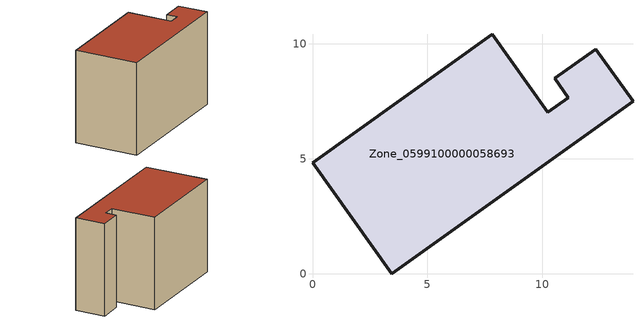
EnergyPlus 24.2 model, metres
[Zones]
Zone_0599100000058693
 floor ground (C_G): 10.25,7.03 11.14,7.66 10.55,8.5 12.32,9.78 13.95,7.5 3.45,0 0,4.83 7.83,10.42 z0
 wall outside (C_F): 3.45,0 13.95,7.5 12.32,9.78 10.55,8.5 11.14,7.66 10.25,7.03 7.83,10.42 0,4.83 3.45,0 z0:8.58
 roof outside (C_R): 11.14,7.66 10.25,7.03 7.83,10.42 0,4.83 3.45,0 13.95,7.5 12.32,9.78 10.55,8.5 z8.58
[BUILDING]
Pand.0599100000058693: North Axis=0; Terrain=City; Loads Convergence Tolerance Value=0.04; Temperature Convergence Tolerance Value=0.4; Solar Distribution=FullExterior; Maximum Number of Warmup Days=25; Minimum Number of Warmup Days=1
[Site:Location]
Rotterdam.The.Hague.AP_ZH_NLD Design_Conditions: Latitude=51.96; Longitude=4.45; Time Zone=1; Elevation=-4.5
[SITE:GROUNDTEMPERATURE:BUILDINGSURFACE]
18, 18, 18, 18, 18, 18, 18, 18, 18, 18, 18, 18
[MATERIAL] Thermal Absorptance=0.9; Solar Absorptance=0.7; Visible Absorptance=0.7
Name | Roughness | Thickness | Conductivity | Density | Specific Heat
G.TC.1975-1991 | MediumSmooth | 0.15 | 0.288461 | 540 | 1210
F.TC.1975-1991 | Rough | 0.3 | 0.230769 | 1920 | 840
R.TC.1975-1991 | MediumRough | 0.2 | 0.153846 | 1500 | 1000
[CONSTRUCTION]
C_G: G.TC.1975-1991
C_F: F.TC.1975-1991
C_R: R.TC.1975-1991
[ZONE]
Zone_0599100000058693: Type=1; Multiplier=1; Ceiling Height=Autocalculate; Volume=Autocalculate; Floor Area=autocalculate; Part of Total Floor Area=Yes
[ZONEINFILTRATION:DESIGNFLOWRATE]
Infil_Zone_0599100000058693: Zone or ZoneList or Space or SpaceList=Zone_0599100000058693; Schedule=AlwaysOn; Design Flow Rate Calculation Method=Flow/Area; Flow Rate per Floor Area=0.003; Constant Term Coefficient=1; Temperature Term Coefficient=0; Velocity Term Coefficient=0; Velocity Squared Term Coefficient=0
[HVACTEMPLATE:ZONE:IDEALLOADSAIRSYSTEM]
Zone_0599100000058693: Maximum Heating Supply Air Temperature=50; Minimum Cooling Supply Air Temperature=13; Maximum Heating Supply Air Humidity Ratio=0.0156; Minimum Cooling Supply Air Humidity Ratio=0.0077; Heating Limit=NoLimit; Cooling Limit=NoLimit; Dehumidification Control Type=ConstantSensibleHeatRatio; Cooling Sensible Heat Ratio=0.7; Dehumidification Setpoint=60; Humidification Control Type=None; Humidification Setpoint=30; Outdoor Air Method=None; Outdoor Air Flow Rate per Person=0.00944; Outdoor Air Flow Rate per Zone Floor Area=0; Outdoor Air Flow Rate per Zone=0; Demand Controlled Ventilation Type=None; Outdoor Air Economizer Type=NoEconomizer; Heat Recovery Type=None; Sensible Heat Recovery Effectiveness=0.7; Latent Heat Recovery Effectiveness=0.65
[ZONECONTROL:THERMOSTAT]
ThermostatControl_Zone_0599100000058693: Zone or ZoneList=Zone_0599100000058693; Control Type Schedule=DualSetpointControlType; Control 1=Thermostat_Zone_0599100000058693; Temperature Difference Between Cutout And Setpoint=0
[THERMOSTATSETPOINT:DUALSETPOINT]
Thermostat_Zone_0599100000058693: Heating Setpoint Temperature Schedule=HeatingSetpoint_Zone_0599100000058693; Cooling Setpoint Temperature Schedule=CoolingSetpoint_Zone_0599100000058693
[SCHEDULE:COMPACT]
HeatingSetpoint_Zone_0599100000058693: Through: 12/31, For: AllDays, Until: 24:00, 21
CoolingSetpoint_Zone_0599100000058693: Through: 12/31, For: AllDays, Until: 24:00, 24
DualSetpointControlType: Through: 12/31, For: AllDays, Until: 24:00, 4
AlwaysOn: Through: 12/31, For: AllDays, Until: 24:00, 1
